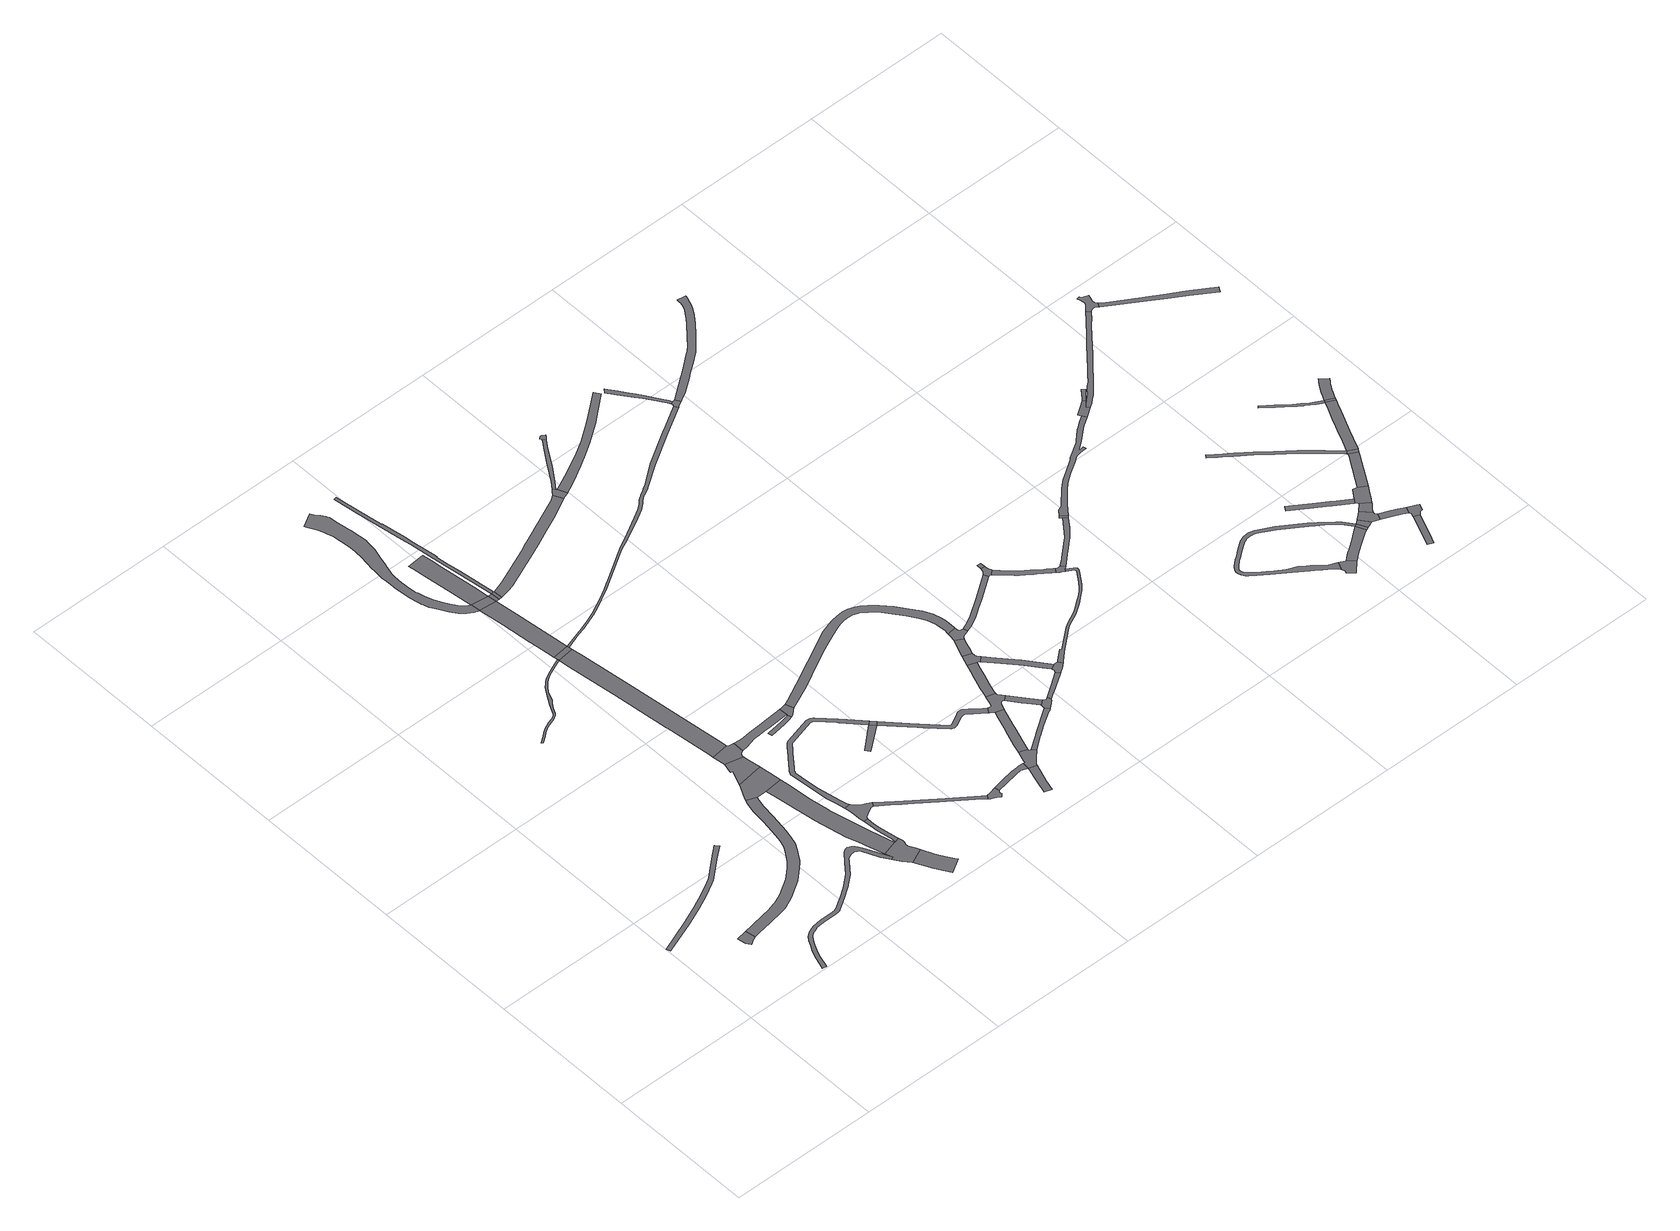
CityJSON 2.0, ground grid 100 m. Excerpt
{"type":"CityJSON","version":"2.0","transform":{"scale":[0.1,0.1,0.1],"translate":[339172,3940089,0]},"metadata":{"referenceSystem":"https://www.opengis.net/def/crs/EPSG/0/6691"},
"CityObjects":{
"road1":{"type":"Road","geometry":[{"type":"MultiSurface","lod":"1","boundaries":[[[0,1,2,3,4,5,6]]]}]},
"road2":{"type":"Road","attributes":{"RoadStructureAttribute.sectionType":"1"},"geometry":[{"type":"MultiSurface","lod":"1","boundaries":[[[7,8,9,10,11,12,13,14,15,16,17,18,19,20,21,22,23,24,25,26,27,28]]]}]},
"road3":{"type":"Road","attributes":{"RoadStructureAttribute.sectionType":"1"},"geometry":[{"type":"MultiSurface","lod":"1","boundaries":[[[5,29,30,31,32,33,34,35,36,37,38,39,40,41,42,43,44,45,46,47,48,49,50,51,52,53,54,55,56,57,58,59,60,61,62,63,64,65,66,6]]]}]},
"road4":{"type":"Road","attributes":{"RoadStructureAttribute.sectionType":"1"},"geometry":[{"type":"MultiSurface","lod":"1","boundaries":[[[67,68,69,70,71,72,73,74,75,76,77,78,79,80,81,82,83,84,85,86,87,88,89,90,91,92,93,94,95,96,97,98,99,100,101,102,103,104,105,106,107,108,109,110,111,112,113,114,115,116,117,118,119,120,121,122,123,124,125,126,127,128]]]}]},
"road5":{"type":"Road","attributes":{"RoadStructureAttribute.sectionType":"1"},"geometry":[{"type":"MultiSurface","lod":"1","boundaries":[[[129,130,131,132,133,134,135,136,137,138,139,140,141,142,143,144,145,146,147,148,149,150,151,152,153,154,155,156,157,158,159,160,161,162,163,164,165,166,167,168,169,170,171,172]]]}]},
"road6":{"type":"Road","geometry":[{"type":"MultiSurface","lod":"1","boundaries":[[[173,174,175,176,177,178,179,180,181,182,95,94,183,184,185,186,187]]]}]},
"road7":{"type":"Road","attributes":{"function":"2","RoadStructureAttribute.sectionType":"1"},"geometry":[{"type":"MultiSurface","lod":"1","boundaries":[[[188,189,190,191,192,193,194,195,196,197,198,199,200,201,202,203,204,205,182,181]]]}]},
"road8":{"type":"Road","geometry":[{"type":"MultiSurface","lod":"1","boundaries":[[[48,196,195,206,207,208,209,210,211,49]]]}]},
"road9":{"type":"Road","attributes":{"function":"2","RoadStructureAttribute.sectionType":"1"},"geometry":[{"type":"MultiSurface","lod":"1","boundaries":[[[212,213,214,215,187,186,216,217,218]]]}]},
"road10":{"type":"Road","attributes":{"function":"2","RoadStructureAttribute.sectionType":"1"},"geometry":[{"type":"MultiSurface","lod":"1","boundaries":[[[219,220,221,222,209,208,223,224,225]]]}]},
"road11":{"type":"Road","attributes":{"RoadStructureAttribute.sectionType":"1"},"geometry":[{"type":"MultiSurface","lod":"1","boundaries":[[[226,227,228,179,178,229,230,231,232,233]]]}]},
"road12":{"type":"Road","geometry":[{"type":"MultiSurface","lod":"1","boundaries":[[[224,234,235,236,237,238,239,240,241,225]]]}]},
"road13":{"type":"Road","geometry":[{"type":"MultiSurface","lod":"1","boundaries":[[[232,242,243,244,245,246,247,248,249,250,251,252,253,254,255,256,233]]]}]},
"road14":{"type":"Road","attributes":{"function":"2","RoadStructureAttribute.sectionType":"7"},"geometry":[{"type":"MultiSurface","lod":"1","boundaries":[[[257,258,259,260,261,241,240,262,263,264,265,266,267,268,172]]]}]},
"road15":{"type":"Road","geometry":[{"type":"MultiSurface","lod":"1","boundaries":[[[269,129,172,268,270,271]]]}]},
"road16":{"type":"Road","attributes":{"function":"2","RoadStructureAttribute.sectionType":"7"},"geometry":[{"type":"MultiSurface","lod":"1","boundaries":[[[272,273,274,275,269,271,276,277,278,279]]]}]},
"road17":{"type":"Road","attributes":{"RoadStructureAttribute.sectionType":"1"},"geometry":[{"type":"MultiSurface","lod":"1","boundaries":[[[280,281,282,283,284,285,286,287,238,237,288,289,290,291,292,293,294,295,296,297]]]}]},
"road18":{"type":"Road","attributes":{"RoadStructureAttribute.sectionType":"1"},"geometry":[{"type":"MultiSurface","lod":"1","boundaries":[[[298,299,300,301,302,303,304,305,306,307,308,309,310,311,312,313,314,315,316,317,318,319,320,321,322,323,324,325,326,327,328,329,330,331,332,279,333,334,335,336,337,338,339,340,341,342,343,344,345,346,347,348,349,350,351,352,353,354,355,356,357,358,359,360,361,362,363,364,365,366,367]]]}]},
"road19":{"type":"Road","attributes":{"RoadStructureAttribute.sectionType":"1"},"geometry":[{"type":"MultiSurface","lod":"1","boundaries":[[[368,369,370,371,372,373,374,375,376,377,378,379,380,381,248,247]]]}]},
"road20":{"type":"Road","geometry":[{"type":"MultiSurface","lod":"1","boundaries":[[[333,279,278,382]]]}]},
"road21":{"type":"Road","attributes":{"RoadStructureAttribute.sectionType":"1"},"geometry":[{"type":"MultiSurface","lod":"1","boundaries":[[[383,384,385,386,387,388,389,390,391,392,393,394,395,396,397,398,399,400,401,402,403,404,405,254,253,406,407,408,409,410,411,412,413,414,415,416,417,418,419,420,421,422,423,424,425,426,427,428,429,430,431]]]}]},
"road22":{"type":"Road","attributes":{"function":"2","RoadStructureAttribute.sectionType":"7"},"geometry":[{"type":"MultiSurface","lod":"1","boundaries":[[[432,433,434,435,436,437,438,333,382,439,440,441,442,443]]]}]},
"road23":{"type":"Road","geometry":[{"type":"MultiSurface","lod":"1","boundaries":[[[444,445,446,447,448,449,450,451,452,453,454,455]]]}]},
"road24":{"type":"Road","attributes":{"RoadStructureAttribute.sectionType":"1"},"geometry":[{"type":"MultiSurface","lod":"1","boundaries":[[[382,278,456,457]]]}]},
"road25":{"type":"Road","geometry":[{"type":"MultiSurface","lod":"1","boundaries":[[[458,457,456,459,460]]]}]},
"road26":{"type":"Road","geometry":[{"type":"MultiSurface","lod":"1","boundaries":[[[454,461,462,463,464,465,297,296,466,455]]]}]},
"road27":{"type":"Road","attributes":{"RoadStructureAttribute.sectionType":"1"},"geometry":[{"type":"MultiSurface","lod":"1","boundaries":[[[458,467,468,469,470,471,472,473,474,475,476,477,478,479,480,481,482,483,484,485,486,487,488,489,457]]]}]},
"road28":{"type":"Road","geometry":[{"type":"MultiSurface","lod":"1","boundaries":[[[490,491,492,493,494,495,496,497,498,374,373,499,500,501,502,503,504]]]}]},
"road29":{"type":"Road","attributes":{"RoadStructureAttribute.sectionType":"1"},"geometry":[{"type":"MultiSurface","lod":"1","boundaries":[[[505,506,507,430]]]}]},
"road30":{"type":"Road","geometry":[{"type":"MultiSurface","lod":"1","boundaries":[[[507,508,431,430]]]}]},
"road31":{"type":"Road","attributes":{"RoadStructureAttribute.sectionType":"1"},"geometry":[{"type":"MultiSurface","lod":"1","boundaries":[[[496,509,510,511,512,513,514,515,516,517,518,497]]]}]},
"road32":{"type":"Road","attributes":{"RoadStructureAttribute.sectionType":"1"},"geometry":[{"type":"MultiSurface","lod":"1","boundaries":[[[519,520,521,522,523,524,525,512]]]}]},
"road33":{"type":"Road","attributes":{"RoadStructureAttribute.sectionType":"1"},"geometry":[{"type":"MultiSurface","lod":"1","boundaries":[[[526,527,528,529,530,531,532,533,534,535,536,537,460,459,538,539,540,541,542,543,544,545,546,547,548]]]}]},
"road34":{"type":"Road","attributes":{"RoadStructureAttribute.sectionType":"1"},"geometry":[{"type":"MultiSurface","lod":"1","boundaries":[[[549,550,551,552,553,554,555,556,557,558,559,560,561,508,507,562,563,564,565,566,567,568,569,570,571,572,573,574,575,576,577,578,579]]]}]},
"road35":{"type":"Road","geometry":[{"type":"MultiSurface","lod":"1","boundaries":[[[580,581,513,512,525,582,583,584,585,586,587,588,589,590,591,592,593]]]}]},
"road36":{"type":"Road","attributes":{"RoadStructureAttribute.sectionType":"1"},"geometry":[{"type":"MultiSurface","lod":"1","boundaries":[[[592,591,594,595,596,597,598,599,600,601,602,603,604,605,593]]]}]},
"road37":{"type":"Road","attributes":{"RoadStructureAttribute.sectionType":"1"},"geometry":[{"type":"MultiSurface","lod":"1","boundaries":[[[606,607,608,609,610,611,612,613,614,615,616,617,618,619,620,621,622,623,624,625,626,627,628,629,630,631,464,463,632,633,634,635,636,637,638,639,640,641,642,643,644,645,646,647,648,649,650,651,652,653,654,655,656,657]]]}]},
"road38":{"type":"Road","attributes":{"RoadStructureAttribute.sectionType":"1"},"geometry":[{"type":"MultiSurface","lod":"1","boundaries":[[[658,659,660,661,585,584,662,663,664,665,666,667]]]}]},
"road39":{"type":"Road","geometry":[{"type":"MultiSurface","lod":"1","boundaries":[[[668,669,670,671,579,578,672,673,674,600,599,675,676,677,678,679,680,681,682,683,684,685]]]}]},
"road40":{"type":"Road","attributes":{"RoadStructureAttribute.sectionType":"1"},"geometry":[{"type":"MultiSurface","lod":"1","boundaries":[[[270,686,687,688,689,690,691,692,693,694,695,696,697,698,699,700,701,702,703,704,705,706,707,708,709,710,711,712,713,714,715,716,717,718,719,720,721,722,723,724,725,726,727,728,729,730,731,732,733,734,735,736,737,738,739,740,741,742,743,744,745,746,747,748,749,750,271]]]}]},
"road41":{"type":"Road","attributes":{"RoadStructureAttribute.sectionType":"1"},"geometry":[{"type":"MultiSurface","lod":"1","boundaries":[[[751,752,753,681,680,754,755,756,757,758]]]}]},
"road42":{"type":"Road","attributes":{"RoadStructureAttribute.sectionType":"1"},"geometry":[{"type":"MultiSurface","lod":"1","boundaries":[[[759,760,761,762,763,764,685,684,765,766,767,768,769,770]]]}]},
"road43":{"type":"Road","geometry":[{"type":"MultiSurface","lod":"1","boundaries":[[[771,772,773,774,775,776,777,526,548]]]}]},
"road44":{"type":"Road","geometry":[{"type":"MultiSurface","lod":"1","boundaries":[[[778,779,780,781,782,783,784,785,758,757,658,667]]]}]},
"road45":{"type":"Road","geometry":[{"type":"MultiSurface","lod":"1","boundaries":[[[786,787,788,789,790,759,770,791,792,793,794,795]]]}]},
"road46":{"type":"Road","attributes":{"RoadStructureAttribute.sectionType":"1"},"geometry":[{"type":"MultiSurface","lod":"1","boundaries":[[[796,797,798,790,789,799,800,801]]]}]},
"road47":{"type":"Road","attributes":{"RoadStructureAttribute.sectionType":"1"},"geometry":[{"type":"MultiSurface","lod":"1","boundaries":[[[802,803,804,805,806,807,776,775,808,809,810,811,812,813,814]]]}]},
"road48":{"type":"Road","attributes":{"RoadStructureAttribute.sectionType":"1"},"geometry":[{"type":"MultiSurface","lod":"1","boundaries":[[[815,816,782,781,817,818,819,820]]]}]},
"road49":{"type":"Road","attributes":{"RoadStructureAttribute.sectionType":"1"},"geometry":[{"type":"MultiSurface","lod":"1","boundaries":[[[794,821,822,823,824,825,826,827,828,829,830,831,832,795]]]}]},
"road50":{"type":"Road","geometry":[{"type":"MultiSurface","lod":"1","boundaries":[[[833,834,835,836,837,838,839,840,841,842,606,657,843,844,845,796,801]]]}]},
"road51":{"type":"Road","geometry":[{"type":"MultiSurface","lod":"1","boundaries":[[[846,827,826,847,848,849,815,820,850,851,852]]]}]},
"road52":{"type":"Road","geometry":[{"type":"MultiSurface","lod":"1","boundaries":[[[853,854,814,813,855,856,857,858,859,860]]]}]},
"road53":{"type":"Road","attributes":{"RoadStructureAttribute.sectionType":"1"},"geometry":[{"type":"MultiSurface","lod":"1","boundaries":[[[861,862,863,864,865,866,867,868,869,870,871,772,771,872,873,874,875,876,877,878,879,880,881,882,883]]]}]},
"road54":{"type":"Road","attributes":{"RoadStructureAttribute.sectionType":"1"},"geometry":[{"type":"MultiSurface","lod":"1","boundaries":[[[836,884,885,886,887,888,889,890,891,892,893,894,895,896,897,898,899,900,901,837]]]}]},
"road55":{"type":"Road","attributes":{"RoadStructureAttribute.sectionType":"1"},"geometry":[{"type":"MultiSurface","lod":"1","boundaries":[[[902,903,904,905,906,907,908,909,910,911,912,913,914,915,916,917,918,919,920,921,922,846,852,923,924,925,926,927,928,929,930,931,932,933,934,935,936,937,938,939,940,941,942,943,944,945]]]}]},
"road56":{"type":"Road","geometry":[{"type":"MultiSurface","lod":"1","boundaries":[[[891,946,947,948,949,950,951,952,953,954,955,892]]]}]},
"road57":{"type":"Road","geometry":[{"type":"MultiSurface","lod":"1","boundaries":[[[956,957,953,952]]]}]},
"road58":{"type":"Road","attributes":{"RoadStructureAttribute.sectionType":"1"},"geometry":[{"type":"MultiSurface","lod":"1","boundaries":[[[958,959,960,961,962,963,964,965,966,948,947,967,968,969,970,971,972,973,974,975,976]]]}]},
"road59":{"type":"Road","attributes":{"RoadStructureAttribute.sectionType":"1"},"geometry":[{"type":"MultiSurface","lod":"1","boundaries":[[[977,978,979,980,981,982,983,984,985,986,987,988,989,990,991,992,993,994]]]}]},
"road60":{"type":"Road","geometry":[{"type":"MultiSurface","lod":"1","boundaries":[[[995,996,984,983,997,998,718,717,999,1000]]]}]},
"road61":{"type":"Road","geometry":[{"type":"MultiSurface","lod":"1","boundaries":[[[944,1001,1002,1003,1004,1005,958,976,1006,1007,1008,945]]]}]},
"road62":{"type":"Road","attributes":{"RoadStructureAttribute.sectionType":"1"},"geometry":[{"type":"MultiSurface","lod":"1","boundaries":[[[1009,1010,1011,1012,1013,1014,1015,1016,1002,1001,1017,1018,1019,1020,1021,1022,1023,1024,1025,1026]]]}]},
"road63":{"type":"Road","attributes":{"RoadStructureAttribute.sectionType":"1"},"geometry":[{"type":"MultiSurface","lod":"1","boundaries":[[[1027,1028,1029,1030,1031,1032,1033,1034,1035,1036,1037,1038,1039,1040,1041,1042,1043,1044,1045,1046,1047,1048,1049,1050,1051,1052,1053,1054,1055,1056,1057,1058,1059,1060,995,1000]]]}]},
"road64":{"type":"Road","geometry":[{"type":"MultiSurface","lod":"1","boundaries":[[[1061,1062,1063,1026,1025]]]}]},
"road65":{"type":"Road","geometry":[{"type":"MultiSurface","lod":"1","boundaries":[[[1064,1065,1066,1067,1068,1069,1070,1071,1072,1073,1074,1075,1076,1077,1078,1079,1080,1081,1062,1061,1082,1083,1084,1085,1086,1087,1088,1089,1090,1091,1092,1093,1094,1095,1096,1097,1098,1099]]]}]},
"road66":{"type":"Road","attributes":{"RoadStructureAttribute.sectionType":"1"},"geometry":[{"type":"MultiSurface","lod":"1","boundaries":[[[1100,1101,1102,1103,1104,1105,1106,1107,1108,1109,1110,1111,1112,1113,1114,1115,1116,1117,1118,1119,1120,1121,1122,1123,1124,1125,1126,1127,1128,1129,1130,1131,1132,1133,1134,1135,1136,1137,1138,1139,1140,1141,1142,1143,1144,1145,1146,1147,1148,1149,1150,1151,1152,1153,1154,1155,1156,1157,1158,1159,1160,1161,1162,1163,1164,1165,1166,1167,1168,1169,1170,1171,1172,1173,1174,1175,1176,1177,1178,1179,1180,1181,1182,1183,1184]]]}]},
"road67":{"type":"Road","geometry":[{"type":"MultiSurface","lod":"1","boundaries":[[[1185,1186,1187,1188,1189,1190,1100,1184]]]}]},
"road68":{"type":"Road","attributes":{"RoadStructureAttribute.sectionType":"1"},"geometry":[{"type":"MultiSurface","lod":"1","boundaries":[[[1191,1192,1193,1194,1195,1196,1197,1142,1198,1199,1200,1201,1202,1190,1189]]]}]},
"road69":{"type":"Road","geometry":[{"type":"MultiSurface","lod":"1","boundaries":[[[1098,1203,1204,1205,1206,1207,1208,1209,1099]]]}]},
"road70":{"type":"Road","geometry":[{"type":"MultiSurface","lod":"1","boundaries":[[[1210,1211,1143,1142,1197]]]}]},
"road71":{"type":"Road","attributes":{"RoadStructureAttribute.sectionType":"1"},"geometry":[{"type":"MultiSurface","lod":"1","boundaries":[[[1212,1213,1214,1215,1216,1217,1218,1219,1220,1221,1222,1223,1224]]]}]},
"road72":{"type":"Road","attributes":{"RoadStructureAttribute.sectionType":"1"},"geometry":[{"type":"MultiSurface","lod":"1","boundaries":[[[1225,1211,1210,1226]]]}]},
"road73":{"type":"Road","geometry":[{"type":"MultiSurface","lod":"1","boundaries":[[[1227,1228,1229,1230,1207,1206]]]}]},
"road74":{"type":"Road","geometry":[{"type":"MultiSurface","lod":"1","boundaries":[[[1231,1232,1233,1234,1235,1236,1237,1238,1239,1225,1226]]]}]},
"road75":{"type":"Road","attributes":{"RoadStructureAttribute.sectionType":"1"},"geometry":[{"type":"MultiSurface","lod":"1","boundaries":[[[1240,1241,1237,1236,1242,1243,1244,1245]]]}]},
"road76":{"type":"Road","attributes":{"RoadStructureAttribute.sectionType":"1"},"geometry":[{"type":"MultiSurface","lod":"1","boundaries":[[[1246,1247,1248,1249,1250,1251,1252,1253]]]}]},
"road77":{"type":"Road","attributes":{"RoadStructureAttribute.sectionType":"1"},"geometry":[{"type":"MultiSurface","lod":"1","boundaries":[[[1254,1255,1256,1257,1258,1259,1260,1261,1262,1263,1232,1231]]]}]},
"road78":{"type":"Road","geometry":[{"type":"MultiSurface","lod":"1","boundaries":[[[1264,1265,1266,1267,1268,1224,1223,1269,1245,1244]]]}]},
"road79":{"type":"Road","attributes":{"RoadStructureAttribute.sectionType":"1"},"geometry":[{"type":"MultiSurface","lod":"1","boundaries":[[[1270,1271,1272,1273,1274,1275,1276,1277,1278,1279,1280,1281,1282,1283,1284,1285,1286,1287,1288,1289,1290,1291,1292,1293]]]}]},
"road80":{"type":"Road","geometry":[{"type":"MultiSurface","lod":"1","boundaries":[[[1294,1295,1296,1297,1298,1299,1300,1301,1259,1258,1302,1303,1304,1246,1253]]]}]},
"road81":{"type":"Road","attributes":{"RoadStructureAttribute.sectionType":"1"},"geometry":[{"type":"MultiSurface","lod":"1","boundaries":[[[1305,1306,1307,1308,1309,1310,1311,1312,1313,1314,1315,1316,1205,1204,1317,1318,1319,1320,1321,1322,1323,1324,1325,1326,1327,1328,1329,1330,1331,1332]]]}]},
"road82":{"type":"Road","attributes":{"RoadStructureAttribute.sectionType":"1"},"geometry":[{"type":"MultiSurface","lod":"1","boundaries":[[[1333,1334,1335,1336,1337,1338,1339,1267,1266]]]}]},
"road83":{"type":"Road","geometry":[{"type":"MultiSurface","lod":"1","boundaries":[[[1336,1340,1270,1293,1337]]]}]},
"road84":{"type":"Road","attributes":{"RoadStructureAttribute.sectionType":"1"},"geometry":[{"type":"MultiSurface","lod":"1","boundaries":[[[1341,1342,1343,1344,1345,1346,1347,1348,1349,1350,1351,1352,1353,1354,1355,1356,1357,1358,1359,1360,1361,1362,1363,1364,1365,1366,1367]]]}]},
"road85":{"type":"Road","attributes":{"RoadStructureAttribute.sectionType":"1"},"geometry":[{"type":"MultiSurface","lod":"1","boundaries":[[[1366,1368,1369,1370,1371,1372,1270,1340,1373,1374,1375,1376,1377,1378,1379,1380]]]}]},
"road86":{"type":"Road","geometry":[{"type":"MultiSurface","lod":"1","boundaries":[[[1331,1381,1382,1383,1384,1385,1386,1387,1388,1389,1390,1391,1392,1393,1394,1395,1396,1397,1398,1399,1400,1401,1332]]]}]},
"road87":{"type":"Road","geometry":[{"type":"MultiSurface","lod":"1","boundaries":[[[1366,1380,1402,1367]]]}]},
"road88":{"type":"Road","attributes":{"RoadStructureAttribute.sectionType":"1"},"geometry":[{"type":"MultiSurface","lod":"1","boundaries":[[[1403,1404,1405,1406,1407,1408,1409,1410,1411,1367,1402,1412,1413,1414,1415,1416,1417,1418,1419,1420,1421,1422,1423,1424]]]}]},
"road89":{"type":"Road","attributes":{"RoadStructureAttribute.sectionType":"1"},"geometry":[{"type":"MultiSurface","lod":"1","boundaries":[[[1385,1425,1426,1427,1428,1429,1430,1431,1432,1433,1434,1435,1436,1437,1386]]]}]}
},
"vertices":[
[361,511,0],[371,453,0],[393,425,0],[411,438,0],[425,446,0],[446,454,0],[434,525,0],
[233,782,0],[340,830,0],[359,838,0],[454,883,0],[540,930,0],[568,946,0],[582,957,0],[619,989,0],[691,1054,0],[775,1122,0],[756,1145,0],[672,1077,0],[600,1011,0],[564,980,0],[551,971,0],[525,956,0],[441,910,0],[346,865,0],[314,851,0],[221,810,0],[3,726,0],[14,698,0],
[498,465,0],[520,468,0],[600,483,0],[673,496,0],[723,508,0],[731,510,0],[803,544,0],[921,617,0],[992,683,0],[1028,720,0],[1035,728,0],[1063,769,0],[1084,800,0],[1109,845,0],[1126,902,0],[1137,954,0],[1157,1088,0],[1170,1181,0],[1183,1238,0],[1191,1260,0],[1126,1285,0],[1115,1258,0],[1101,1193,0],[1089,1094,0],[1068,967,0],[1058,920,0],[1044,872,0],[1024,837,0],[980,772,0],[973,764,0],[943,733,0],[878,673,0],[770,606,0],[708,577,0],[658,565,0],[656,564,0],[508,537,0],[494,535,0],
[614,89,0],[637,145,0],[656,181,0],[676,216,0],[692,239,0],[710,252,0],[738,265,0],[758,272,0],[811,277,0],[910,279,0],[927,281,0],[942,284,0],[944,285,0],[1027,339,0],[1097,388,0],[1109,396,0],[1115,401,0],[1176,453,0],[1240,533,0],[1256,553,0],[1274,562,0],[1289,568,0],[1310,570,0],[1321,569,0],[1330,563,0],[1344,551,0],[1398,437,0],[1433,384,0],[1450,395,0],[1368,564,0],[1354,587,0],[1345,600,0],[1333,611,0],[1321,618,0],[1308,622,0],[1293,621,0],[1279,615,0],[1269,607,0],[1259,597,0],[1246,580,0],[1240,572,0],[1221,549,0],[1158,471,0],[1094,416,0],[1077,404,0],[1013,359,0],[934,308,0],[924,306,0],[923,306,0],[908,304,0],[809,302,0],[753,296,0],[729,289,0],[697,273,0],[674,256,0],[655,229,0],[634,193,0],[614,156,0],[590,97,0],[566,19,0],[565,15,0],[592,8,0],
[1073,2828,0],[1037,2814,0],[959,2780,0],[930,2762,0],[907,2745,0],[893,2733,0],[876,2715,0],[853,2684,0],[828,2642,0],[816,2621,0],[806,2604,0],[787,2566,0],[767,2530,0],[761,2521,0],[748,2511,0],[730,2503,0],[704,2495,0],[675,2484,0],[658,2474,0],[627,2455,0],[606,2437,0],[564,2408,0],[571,2398,0],[613,2428,0],[634,2446,0],[664,2464,0],[680,2473,0],[708,2484,0],[734,2492,0],[752,2501,0],[767,2509,0],[778,2524,0],[797,2560,0],[819,2593,0],[833,2611,0],[843,2631,0],[863,2678,0],[886,2708,0],[902,2724,0],[914,2736,0],[936,2752,0],[965,2770,0],[1041,2803,0],[1075,2816,0],
[1593,357,0],[1572,402,0],[1571,415,0],[1577,431,0],[1579,449,0],[1572,477,0],[1544,470,0],[1542,465,0],[1536,472,0],[1436,440,0],[1441,371,0],[1466,332,0],[1486,306,0],[1505,283,0],[1605,330,0],
[1490,638,0],[1484,658,0],[1444,832,0],[1428,908,0],[1428,918,0],[1408,1044,0],[1388,1222,0],[1383,1272,0],[1260,1258,0],[1271,1192,0],[1287,1081,0],[1290,1058,0],[1296,1027,0],[1316,899,0],[1334,801,0],[1359,685,0],[1382,613,0],[1405,536,0],
[1374,1354,0],[1364,1420,0],[1364,1426,0],[1183,1400,0],[1174,1383,0],[1133,1303,0],
[1717,132,0],[1711,137,0],[1660,221,0],[1643,251,0],[1566,168,0],[1592,119,0],[1621,73,0],
[1211,1515,0],[1210,1507,0],[1225,1504,0],[1221,1496,0],[1351,1513,0],[1346,1548,0],[1226,1577,0],
[1519,658,0],[1524,615,0],[1543,497,0],[1567,498,0],[1548,616,0],[1544,659,0],[1545,710,0],[1516,708,0],
[1346,1557,0],[1349,1568,0],[1355,1579,0],[1373,1585,0],[1376,1664,0],[1341,1668,0],[1333,1675,0],[1217,1662,0],
[1550,726,0],[1568,735,0],[1598,752,0],[1621,763,0],[1628,764,0],[1634,764,0],[1650,788,0],[1637,796,0],[1621,804,0],[1591,819,0],[1552,852,0],[1544,864,0],[1504,857,0],[1511,821,0],[1514,734,0],
[1082,2760,0],[1128,2401,0],[1175,2012,0],[1176,2009,0],[1213,1695,0],[1329,1710,0],[1291,2022,0],[1289,2033,0],[1243,2416,0],[1200,2751,0],[1198,2770,0],[1190,2831,0],
[1070,2853,0],[1187,2856,0],[1185,2868,0],
[1024,3239,0],[1048,3033,0],[1049,3027,0],[1058,2949,0],[1173,2964,0],[1139,3252,0],[1121,3402,0],[1003,3412,0],
[1604,1674,0],[1599,1674,0],[1502,1667,0],[1500,1667,0],[1476,1665,0],[1451,1662,0],[1416,1662,0],[1383,1663,0],[1393,1589,0],[1410,1593,0],[1451,1603,0],[1481,1610,0],[1501,1612,0],[1515,1613,0],[1588,1618,0],[1608,1619,0],[1753,1629,0],[1749,1686,0],
[711,4560,0],[729,4528,0],[741,4505,0],[755,4465,0],[763,4439,0],[773,4406,0],[781,4343,0],[785,4300,0],[786,4272,0],[786,4250,0],[786,4229,0],[786,4221,0],[783,4180,0],[776,4124,0],[768,4063,0],[767,4061,0],[762,4013,0],[761,3997,0],[760,3975,0],[761,3938,0],[762,3907,0],[763,3877,0],[767,3800,0],[772,3755,0],[784,3695,0],[790,3672,0],[793,3660,0],[806,3626,0],[808,3623,0],[835,3575,0],[865,3523,0],[898,3477,0],[931,3444,0],[969,3424,0],[1000,3413,0],[995,3479,0],[968,3494,0],[944,3516,0],[916,3556,0],[890,3602,0],[863,3650,0],[843,3714,0],[841,3719,0],[831,3752,0],[827,3766,0],[822,3804,0],[819,3879,0],[818,3907,0],[819,3933,0],[823,3965,0],[826,3977,0],[843,4035,0],[844,4040,0],[861,4107,0],[878,4171,0],[883,4205,0],[889,4239,0],[892,4256,0],[887,4310,0],[880,4366,0],[876,4389,0],[870,4423,0],[863,4467,0],[855,4531,0],[852,4536,0],[845,4551,0],[828,4579,0],[804,4608,0],[792,4627,0],[703,4575,0],
[1739,687,0],[1767,665,0],[1824,622,0],[1937,535,0],[2102,411,0],[2157,366,0],[2174,388,0],[2149,406,0],[2117,430,0],[1952,554,0],[1946,559,0],[1757,705,0],[1754,707,0],[1658,782,0],
[1114,3463,0],
[1981,1369,0],[1946,1408,0],[1852,1504,0],[1847,1508,0],[1832,1518,0],[1806,1520,0],[1767,1509,0],[1764,1509,0],[1621,1470,0],[1602,1460,0],[1593,1450,0],[1589,1444,0],[1578,1431,0],[1568,1418,0],[1498,1331,0],[1477,1304,0],[1464,1290,0],[1460,1282,0],[1456,1273,0],[1452,1263,0],[1451,1255,0],[1479,990,0],[1493,923,0],[1536,885,0],[1526,931,0],[1497,1078,0],[1495,1101,0],[1485,1205,0],[1482,1247,0],[1482,1257,0],[1484,1262,0],[1487,1268,0],[1489,1273,0],[1497,1283,0],[1500,1285,0],[1500,1286,0],[1577,1382,0],[1598,1408,0],[1612,1425,0],[1621,1436,0],[1631,1442,0],[1632,1442,0],[1808,1489,0],[1821,1488,0],[1833,1481,0],[1924,1388,0],[1931,1379,0],[2045,1254,0],[2068,1274,0],
[936,3943,0],[940,3909,0],[944,3881,0],[947,3858,0],[974,3645,0],[986,3557,0],[989,3533,0],[1101,3571,0],[1070,3816,0],[1061,3892,0],[1056,3928,0],[1053,3952,0],
[1728,1615,0],[1694,1608,0],[1649,1600,0],[1583,1591,0],[1575,1590,0],[1578,1569,0],[1580,1562,0],[1652,1573,0],[1697,1580,0],[1732,1588,0],[1762,1595,0],[1752,1620,0],
[1144,3403,0],[1140,3464,0],
[1160,3467,0],[1164,3405,0],[1160,3465,0],
[1780,1606,0],[1799,1626,0],[1817,1640,0],[1800,1695,0],[1771,1688,0],[1754,1624,0],
[1125,3720,0],[1113,3801,0],[1102,3879,0],[1101,3888,0],[1106,3889,0],[1104,3905,0],[1081,4066,0],[1072,4129,0],[1047,4293,0],[1042,4292,0],[1040,4303,0],[1017,4451,0],[991,4622,0],[991,4623,0],[972,4619,0],[997,4448,0],[1020,4300,0],[1048,4126,0],[1057,4062,0],[1080,3896,0],[1081,3888,0],[1092,3808,0],[1105,3717,0],
[2246,346,0],[2244,349,0],[2243,353,0],[2243,358,0],[2244,363,0],[2248,368,0],[2253,371,0],[2246,403,0],[2202,393,0],[2164,361,0],[2172,356,0],[2180,353,0],[2206,341,0],[2224,330,0],[2229,326,0],
[1894,1123,0],[1915,1092,0],[2076,1220,0],
[2098,1242,0],
[2327,385,0],[2410,400,0],[2448,404,0],[2492,388,0],[2495,436,0],[2464,438,0],[2450,438,0],[2405,434,0],[2322,420,0],[2260,407,0],
[2489,374,0],[2472,319,0],[2453,258,0],[2435,189,0],[2483,175,0],[2501,245,0],[2545,370,0],
[1920,3802,0],[1895,3785,0],[1886,3780,0],[1879,3776,0],[1774,3727,0],[1620,3657,0],[1583,3640,0],[1550,3625,0],[1525,3613,0],[1496,3599,0],[1243,3492,0],[1205,3478,0],[1170,3405,0],[1227,3417,0],[1267,3429,0],[1524,3538,0],[1596,3571,0],[1677,3608,0],[1704,3621,0],[1802,3666,0],[1894,3712,0],[1901,3716,0],[1949,3741,0],
[2617,912,0],[2553,963,0],[2530,981,0],[2522,985,0],[2512,988,0],[2502,989,0],[2491,987,0],[2473,978,0],[2403,938,0],[2396,937,0],[2389,939,0],[2263,1069,0],[2258,1074,0],[2239,1051,0],[2241,1048,0],[2262,1027,0],[2373,913,0],[2393,906,0],[2413,909,0],[2475,942,0],[2489,945,0],[2503,948,0],[2503,949,0],[2505,948,0],[2507,948,0],[2508,947,0],[2528,932,0],[2540,922,0],[2545,918,0],[2613,864,0],[2638,895,0],
[2512,448,0],[2508,435,0],[2550,384,0],[2578,416,0],[2625,462,0],[2604,488,0],[2599,487,0],[2593,488,0],[2592,488,0],[2591,489,0],[2589,492,0],[2590,501,0],[2550,513,0],[2534,518,0],
[2610,563,0],[2650,677,0],[2659,704,0],[2685,780,0],[2692,801,0],[2700,822,0],[2645,841,0],[2636,818,0],[2602,717,0],[2594,694,0],[2554,580,0],[2542,541,0],
[2922,1489,0],[2922,1495,0],[2922,1520,0],[2922,1562,0],[2917,1599,0],[2901,1654,0],[2873,1710,0],[2828,1775,0],[2776,1846,0],[2718,1911,0],[2675,1952,0],[2642,1977,0],[2637,1980,0],[2612,1993,0],[2581,2004,0],[2570,2008,0],[2528,2012,0],[2487,2009,0],[2446,2002,0],[2408,1993,0],[2346,1971,0],[2282,1941,0],[2246,1922,0],[2120,1856,0],[1953,1767,0],[1833,1707,0],[1855,1657,0],[1981,1714,0],[2148,1805,0],[2258,1861,0],[2309,1887,0],[2369,1915,0],[2425,1936,0],[2456,1949,0],[2493,1955,0],[2527,1958,0],[2558,1955,0],[2590,1944,0],[2595,1941,0],[2618,1928,0],[2639,1911,0],[2680,1874,0],[2731,1811,0],[2781,1742,0],[2821,1679,0],[2844,1636,0],[2861,1586,0],[2864,1555,0],[2866,1518,0],[2865,1505,0],[2864,1496,0],[2864,1479,0],
[2879,680,0],[2866,670,0],[2723,571,0],[2686,545,0],[2704,524,0],[2720,535,0],[2785,581,0],[2875,637,0],[2884,641,0],[2899,653,0],
[2672,917,0],[2666,898,0],[2663,892,0],[2654,892,0],[2621,858,0],[2636,849,0],[2641,846,0],[2701,824,0],[2719,869,0],[2726,877,0],[2732,880,0],[2738,879,0],[2747,875,0],[2778,900,0],[2763,919,0],[2749,936,0],[2748,948,0],[2688,967,0],
[1290,2891,0],[1346,2908,0],[1409,2931,0],[1470,2955,0],[1493,2966,0],[1518,2978,0],[1574,3008,0],[1647,3048,0],[1684,3071,0],[1728,3098,0],[1891,3201,0],[1927,3224,0],[1971,3244,0],[1999,3257,0],[2008,3262,0],[2157,3343,0],[2188,3360,0],[2212,3374,0],[2227,3385,0],[2241,3397,0],[2253,3407,0],[2272,3426,0],[2287,3438,0],[2300,3447,0],[2307,3451,0],[2319,3457,0],[2332,3464,0],[2348,3474,0],[2380,3496,0],[2513,3585,0],[2734,3722,0],[2916,3832,0],[2901,3858,0],[2799,3796,0],[2733,3756,0],[2727,3753,0],[2718,3748,0],[2496,3611,0],[2369,3512,0],[2336,3491,0],[2322,3481,0],[2309,3475,0],[2289,3464,0],[2278,3456,0],[2275,3454,0],[2259,3441,0],[2239,3421,0],[2228,3412,0],[2215,3401,0],[2201,3391,0],[2178,3377,0],[2001,3278,0],[1996,3275,0],[1920,3233,0],[1894,3217,0],[1719,3106,0],[1678,3081,0],[1641,3059,0],[1568,3018,0],[1518,2992,0],[1487,2976,0],[1464,2965,0],[1402,2941,0],[1340,2918,0],[1291,2902,0],
[2881,773,0],[2865,793,0],[2836,829,0],[2811,795,0],[2849,748,0],[2879,709,0],[2879,708,0],[2912,733,0],
[2776,1221,0],[2758,1173,0],[2740,1122,0],[2723,1073,0],[2715,1051,0],[2693,983,0],[2750,965,0],[2772,1031,0],[2774,1038,0],[2797,1102,0],[2815,1153,0],[2833,1200,0],
[1995,3761,0],[1970,3819,0],[1966,3820,0],[1963,3822,0],[1963,3826,0],[1947,3838,0],[1942,3831,0],
[2913,663,0],[2935,681,0],[2946,692,0],[2957,705,0],[2945,727,0],[2931,721,0],[2923,722,0],[2918,725,0],
[2865,1243,0],[2862,1252,0],[2861,1261,0],[2862,1273,0],[2803,1295,0],[2839,1202,0],[2842,1201,0],[2845,1200,0],[2850,1194,0],[2880,1221,0],
[2851,1417,0],[2836,1383,0],[2819,1338,0],[2875,1316,0],[2891,1360,0],[2903,1387,0],
[2162,4157,0],[2133,4115,0],[2080,4035,0],[2069,4018,0],[2023,3946,0],[1985,3890,0],[2003,3877,0],[2042,3934,0],[2066,3971,0],[2103,4029,0],[2153,4107,0],[2186,4151,0],[2168,4165,0],
[3111,842,0],[3025,783,0],[2985,725,0],[3000,735,0],[3122,813,0],[3131,820,0],
[2906,1132,0],[2931,1103,0],[3000,1026,0],[3005,1020,0],[3083,918,0],[3114,877,0],[3149,897,0],[3139,910,0],[3035,1047,0],[3031,1051,0],[2936,1158,0],[2935,1159,0],
[2912,1400,0],[2925,1408,0],[2952,1417,0],[2961,1420,0],[2952,1451,0],[2937,1450,0],[2927,1456,0],[2924,1461,0],[2922,1465,0],[2922,1488,0],[2859,1451,0],[2857,1443,0],[2855,1435,0],
[3176,895,0],[3118,863,0],[3119,856,0],[3117,852,0],[3145,829,0],[3163,842,0],[3196,870,0],
[2162,4182,0],[2166,4176,0],[2190,4156,0],[2200,4170,0],[2208,4181,0],[2188,4195,0],[2183,4194,0],[2176,4194,0],
[2576,4200,0],[2490,4131,0],[2452,4100,0],[2414,4072,0],[2323,4008,0],[2238,3956,0],[2203,3937,0],[2163,3916,0],[2138,3903,0],[2071,3868,0],[2003,3834,0],[2025,3774,0],[2096,3812,0],[2145,3839,0],[2194,3866,0],[2271,3913,0],[2352,3966,0],[2483,4060,0],[2505,4078,0],[2583,4144,0],[2646,4196,0],[2659,4206,0],[2635,4247,0],
[2978,1426,0],[3005,1437,0],[3014,1442,0],[3068,1472,0],[3099,1493,0],[3120,1507,0],[3186,1550,0],[3338,1657,0],[3322,1689,0],[3167,1576,0],[3051,1500,0],[3041,1494,0],[3040,1493,0],[3034,1490,0],[2991,1466,0],[2984,1463,0],[2967,1456,0],[2964,1455,0],
[3721,1374,0],[3734,1366,0],[3737,1362,0],[3738,1359,0],[3739,1356,0],[3738,1353,0],[3737,1351,0],[3690,1281,0],[3684,1273,0],[3667,1252,0],[3646,1230,0],[3618,1204,0],[3565,1163,0],[3527,1135,0],[3498,1118,0],[3440,1089,0],[3422,1080,0],[3396,1063,0],[3260,950,0],[3252,961,0],[3186,904,0],[3206,878,0],[3227,898,0],[3258,929,0],[3405,1051,0],[3430,1067,0],[3451,1078,0],[3505,1104,0],[3535,1122,0],[3574,1151,0],[3627,1193,0],[3657,1219,0],[3679,1242,0],[3685,1249,0],[3702,1273,0],[3750,1342,0],[3752,1346,0],[3755,1351,0],[3756,1357,0],[3756,1365,0],[3753,1372,0],[3742,1382,0],[3700,1407,0],[3691,1391,0],
[3346,1661,0],[3355,1656,0],[3384,1686,0],[3382,1689,0],[3378,1696,0],[3375,1706,0],[3374,1731,0],[3344,1731,0],[3341,1717,0],[3335,1703,0],
[3373,1765,0],[3344,1765,0],
[3659,1449,0],[3654,1453,0],[3637,1465,0],[3622,1477,0],[3609,1487,0],[3547,1534,0],[3490,1576,0],[3473,1592,0],[3448,1616,0],[3366,1646,0],[3420,1596,0],[3452,1564,0],[3471,1548,0],[3526,1506,0],[3539,1497,0],[3552,1487,0],[3618,1440,0],[3622,1437,0],[3640,1423,0],
[2724,4140,0],[2771,4075,0],[2782,4059,0],[2812,4019,0],[2868,3938,0],[2893,3899,0],[2903,3881,0],[2920,3890,0],[2910,3909,0],[2885,3948,0],[2830,4035,0],[2804,4074,0],[2793,4090,0],[2782,4107,0],[2746,4160,0],[2708,4210,0],[2698,4224,0],[2680,4200,0],
[2938,3890,0],[2929,3887,0],[2906,3875,0],[2907,3866,0],[2922,3836,0],[2958,3856,0],
[3716,1422,0],[3696,1444,0],[3686,1441,0],[3676,1441,0],[3674,1441,0],[3653,1413,0],[3661,1408,0],[3678,1399,0],
[3912,1653,0],[3863,1592,0],[3826,1558,0],[3762,1503,0],[3747,1489,0],[3742,1485,0],[3718,1463,0],[3715,1461,0],[3733,1437,0],[3762,1463,0],[3783,1481,0],[3786,1485,0],[3820,1515,0],[3846,1539,0],[3885,1574,0],[3934,1629,0],[3984,1693,0],[3958,1713,0],
[2969,3862,0],[3023,3895,0],[3112,3959,0],[3147,3986,0],[3212,4033,0],[3268,4079,0],[3277,4086,0],[3313,4122,0],[3358,4175,0],[3375,4194,0],[3426,4253,0],[3467,4306,0],[3497,4351,0],[3514,4387,0],[3523,4413,0],[3529,4429,0],[3534,4451,0],[3478,4463,0],[3476,4439,0],[3475,4431,0],[3468,4403,0],[3455,4375,0],[3428,4334,0],[3419,4322,0],[3389,4284,0],[3329,4214,0],[3321,4205,0],[3278,4155,0],[3249,4127,0],[3239,4119,0],[3215,4100,0],[3184,4075,0],[3115,4022,0],[3084,3998,0],
[3995,1707,0],[3955,1740,0],[3943,1727,0],
[4532,2204,0],[4501,2180,0],[4487,2171,0],[4473,2158,0],[4463,2150,0],[4415,2103,0],[4405,2096,0],[4308,2035,0],[4310,2032,0],[4276,2009,0],[4183,1948,0],[4167,1939,0],[4130,1909,0],[4104,1884,0],[4023,1797,0],[4017,1790,0],[4006,1783,0],[3985,1777,0],[4049,1775,0],[4084,1814,0],[4127,1860,0],[4159,1892,0],[4187,1916,0],[4229,1944,0],[4298,1988,0],[4343,2017,0],[4380,2024,0],[4425,2029,0],[4420,2048,0],[4379,2041,0],[4415,2068,0],[4444,2090,0],[4493,2135,0],[4531,2166,0],[4594,2207,0],[4577,2234,0],
[4889,396,0],[4838,420,0],[4757,485,0],[4740,498,0],[4701,529,0],[4636,556,0],[4552,608,0],[4538,619,0],[4492,655,0],[4457,683,0],[4446,692,0],[4441,699,0],[4436,707,0],[4432,717,0],[4431,729,0],[4434,739,0],[4448,758,0],[4480,787,0],[4498,799,0],[4510,807,0],[4528,822,0],[4559,845,0],[4564,849,0],[4593,869,0],[4595,871,0],[4606,877,0],[4618,882,0],[4627,884,0],[4653,889,0],[4667,888,0],[4675,886,0],[4678,886,0],[4695,880,0],[4737,861,0],[4741,858,0],[4772,841,0],[4800,826,0],[4955,722,0],[4987,699,0],[5031,666,0],[5082,625,0],[5102,606,0],[5153,541,0],[5169,554,0],[5117,619,0],[5096,640,0],[5043,682,0],[5014,707,0],[4970,743,0],[4813,847,0],[4748,883,0],[4734,889,0],[4704,903,0],[4682,911,0],[4670,913,0],[4665,913,0],[4651,914,0],[4622,909,0],[4611,906,0],[4594,899,0],[4582,892,0],[4577,888,0],[4549,869,0],[4540,862,0],[4513,842,0],[4495,827,0],[4484,819,0],[4466,807,0],[4429,775,0],[4411,751,0],[4405,731,0],[4408,711,0],[4413,696,0],[4421,684,0],[4428,675,0],[4441,663,0],[4477,636,0],[4538,588,0],[4644,517,0],[4727,457,0],[4746,443,0],[4748,442,0],[4786,415,0],[4833,378,0],[4865,345,0],
[4875,328,0],[4875,318,0],[4870,307,0],[4913,268,0],[4976,333,0],[4932,375,0],
[4980,336,0],[5017,367,0],[5039,383,0],[5082,415,0],[5133,448,0],[5163,468,0],[5183,477,0],[5091,495,0],[5073,482,0],[4996,426,0],[4983,417,0],[4965,402,0],
[4607,2215,0],[4659,2251,0],[4643,2273,0],[4673,2307,0],[4658,2320,0],[4606,2284,0],[4565,2255,0],
[5201,486,0],[5169,553,0],
[5289,710,0],[5210,762,0],[5177,783,0],[5094,838,0],[5001,899,0],[4959,927,0],[4939,898,0],[5074,809,0],[5157,755,0],[5165,750,0],[5270,681,0],[5272,680,0],[5295,706,0],
[5196,573,0],[5246,506,0],
[4686,2319,0],[4732,2373,0],[4714,2390,0],[4671,2335,0],
[5294,487,0],[5311,529,0],[5307,533,0],[5304,538,0],[5302,546,0],[5303,554,0],[5247,615,0],[5225,595,0],[5200,576,0],
[5285,654,0],[5250,618,0],[5315,576,0],[5341,607,0],[5350,619,0],[5289,662,0],
[5451,377,0],[5416,289,0],[5391,229,0],[5361,159,0],[5398,143,0],[5427,213,0],[5451,270,0],[5488,361,0],
[5306,482,0],[5328,472,0],[5349,463,0],[5420,431,0],[5450,417,0],[5470,457,0],[5439,472,0],[5423,480,0],[5367,505,0],[5325,523,0],
[5363,637,0],[5398,693,0],[5420,728,0],[5366,761,0],[5335,766,0],[5287,666,0],
[5516,1015,0],[5425,1100,0],[5393,1131,0],[5310,1205,0],[5206,1289,0],[5116,1366,0],[5035,1428,0],[5026,1434,0],[5011,1446,0],[4997,1457,0],[4978,1470,0],[4978,1471,0],[4897,1531,0],[4882,1511,0],[4936,1471,0],[4955,1457,0],[4996,1426,0],[5001,1423,0],[5006,1419,0],[5100,1346,0],[5190,1270,0],[5294,1185,0],[5376,1112,0],[5499,997,0],
[5496,370,0],[5503,377,0],[5510,380,0],[5515,381,0],[5519,381,0],[5524,381,0],[5542,423,0],[5525,430,0],[5454,412,0],[5456,407,0],[5457,399,0],
[5103,2777,0],[5016,2677,0],[4965,2618,0],[4923,2569,0],[4843,2476,0],[4820,2450,0],[4785,2410,0],[4769,2395,0],[4765,2391,0],[4762,2393,0],[4739,2366,0],[4718,2340,0],[4684,2269,0],[4709,2290,0],[4737,2314,0],[4756,2334,0],[4764,2342,0],[4766,2345,0],[4793,2373,0],[4846,2434,0],[4854,2444,0],[4865,2456,0],[4946,2549,0],[5039,2658,0],[5100,2728,0],[5130,2760,0],[5166,2804,0],[5146,2826,0],
[5489,842,0],[5495,851,0],[5549,940,0],[5560,960,0],[5506,990,0],[5495,973,0],[5400,816,0],
[5573,982,0],
[5669,1402,0],[5640,1418,0],[5627,1426,0],[5614,1434,0],[5590,1450,0],[5585,1454,0],[5578,1459,0],[5572,1463,0],[5572,1464,0],[5533,1492,0],[5477,1538,0],[5453,1557,0],[5378,1617,0],[5366,1603,0],[5442,1543,0],[5522,1478,0],[5524,1477,0],[5541,1464,0],[5550,1457,0],[5553,1455,0],[5558,1451,0],[5570,1442,0],[5575,1439,0],[5631,1402,0],[5662,1386,0],[5679,1378,0],[5686,1394,0],
[5656,1329,0],[5615,1238,0],[5612,1232,0],[5572,1139,0],[5549,1084,0],[5609,1062,0],[5621,1088,0],[5633,1118,0],[5683,1230,0],[5711,1292,0],[5716,1302,0],[5729,1332,0],[5738,1351,0],
[5178,2812,0],[5193,2815,0],[5205,2814,0],[5216,2810,0],[5224,2805,0],[5240,2830,0],[5231,2842,0],[5230,2849,0],[5229,2863,0],[5234,2884,0],[5243,2908,0],[5213,2919,0],[5209,2919,0],[5205,2921,0],[5201,2925,0],[5195,2939,0],[5176,2933,0],[5182,2909,0],[5186,2894,0],[5187,2882,0],[5182,2869,0],
[5745,1367,0],
[5771,1536,0],[5763,1526,0],[5745,1503,0],[5724,1467,0],[5721,1462,0],[5716,1452,0],[5702,1426,0],[5694,1411,0],[5691,1404,0],[5751,1379,0],[5752,1382,0],[5757,1392,0],[5764,1404,0],[5777,1430,0],[5796,1461,0],[5799,1466,0],[5800,1467,0],[5803,1472,0],[5815,1487,0],[5817,1490,0],[5825,1500,0],[5774,1541,0],
[5229,2801,0],[5250,2788,0],[5461,2653,0],[5563,2589,0],[5668,2523,0],[5817,2425,0],[5839,2459,0],[5697,2552,0],[5662,2573,0],[5584,2618,0],[5475,2681,0],[5460,2690,0],[5263,2814,0]
]}
